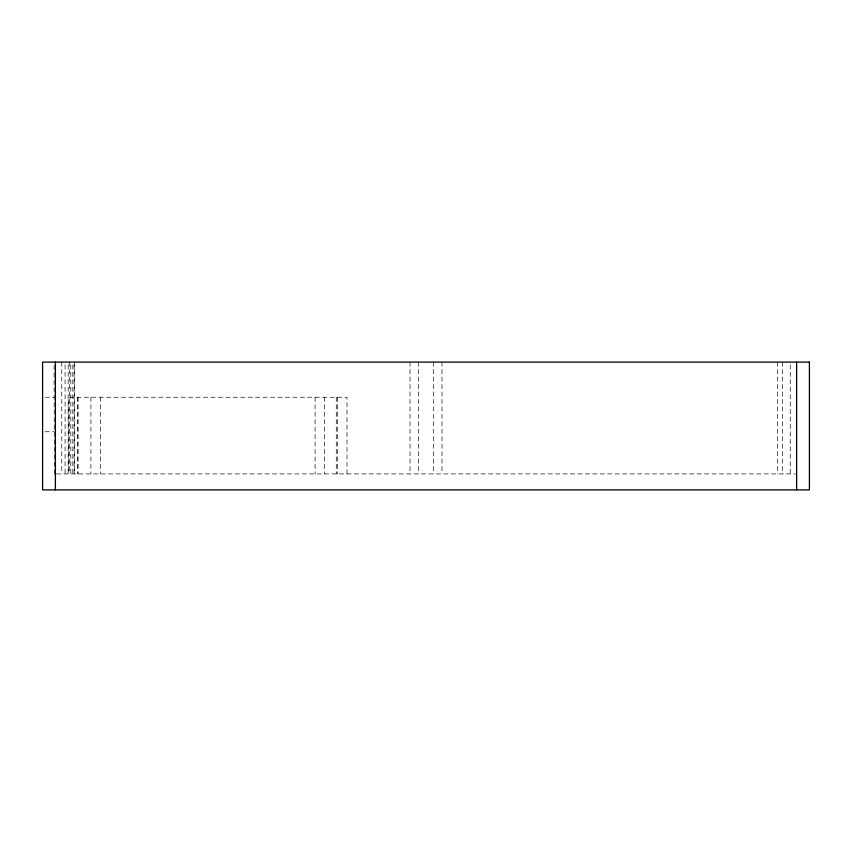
<?xml version="1.0" encoding="UTF-8"?>
<svg xmlns="http://www.w3.org/2000/svg" width="852" height="852" viewBox="0 0 852 852"><rect width="100%" height="100%" fill="white"/><g stroke="black" fill="none" stroke-linecap="round" stroke-linejoin="round"><path stroke-width="0.64" stroke-dasharray="4.26 3.19" d="M45.156 397.245L54.102 397.245M45.156 431.751L54.102 431.751M54.368 473.925L54.102 362.1M56.349 473.925L795.651 473.925M790.23 364.762L790.23 473.925M782.562 362.1L782.562 473.925M777.45 362.1L777.45 473.925M441.975 362.1L441.975 473.925M433.668 362.1L433.668 473.925M418.332 362.1L418.332 473.925M410.025 362.1L410.025 473.925M347.02 473.925L347.02 397.245L68.543 397.245L68.543 473.925M337.435 397.245L337.435 473.925M336.284 397.245L336.284 473.925M324.655 397.245L324.655 473.925M315.07 397.245L315.07 473.925M100.493 397.245L100.493 473.925M90.908 397.245L90.908 473.925M78.128 397.245L78.128 473.925M77.489 397.245L77.489 473.925M74.55 362.1L74.55 473.925M74.113 364.762L74.113 473.925M72.835 364.762L72.835 473.925M70.812 364.762L70.812 473.925M69.438 362.1L69.438 473.925M68.16 364.762L68.16 473.925M65.082 364.762L65.082 473.925M61.77 362.1L61.77 473.925"/><path stroke-width="1.28" d="M796.62 362.1L796.62 489.9M55.38 362.1L55.38 489.9M809.4 362.1L42.6 362.1L42.6 489.9L809.4 489.9L809.4 362.1"/></g></svg>
